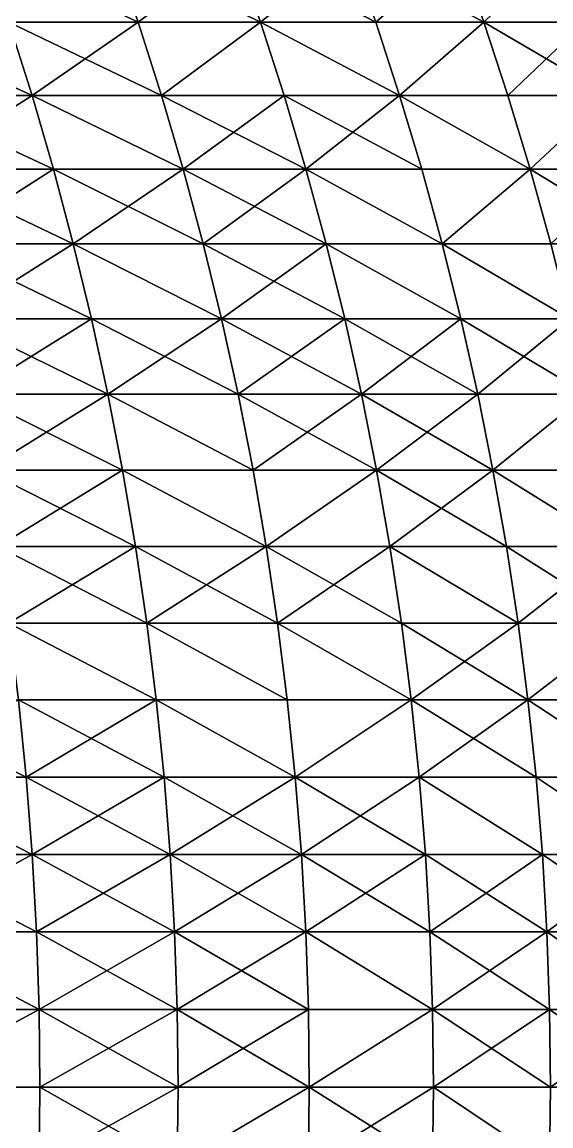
# Model space of a CAD drawing. Header units: millimetres. Extents: x -3250 to 8000, y -3250 to 3250.
# Drawn here: x 7643 to 7778.9, y -10 to 273.6 of the extents above; entities that cross this region are included whole.
import ezdxf

# ---------------------------------------------------------------- set-up
doc = ezdxf.new("R2010")
doc.units = ezdxf.units.MM
doc.header["$MEASUREMENT"] = 0
doc.layers.add('MESH_3D', color=2, linetype='CONTINUOUS')

msp = doc.modelspace()

# ---------------------------------------------------------------- linework, layer by layer
at = {"layer": 'MESH_3D'}
for points in [[(7633.28, 292.27, 2235.57), (7672.84, 273.62, 2303.72), (7639.63, 273.62, 2232.51)], [(7633.28, 292.27, 2235.57), (7666.41, 292.27, 2306.63), (7672.84, 273.62, 2303.72)], [(7672.84, 273.62, 24396.28), (7633.28, 292.27, 24464.43), (7639.63, 273.62, 24467.49)], [(7666.41, 292.27, 24393.37), (7633.28, 292.27, 24464.43), (7672.84, 273.62, 24396.28)], [(7666.41, 292.27, 2306.63), (7697.77, 292.27, 2378.49), (7704.27, 273.62, 2375.75)], [(7666.41, 292.27, 2306.63), (7704.27, 273.62, 2375.75), (7672.84, 273.62, 2303.72)], [(7697.77, 292.27, 24321.51), (7666.41, 292.27, 24393.37), (7672.84, 273.62, 24396.28)], [(7697.77, 292.27, 24321.51), (7672.84, 273.62, 24396.28), (7704.27, 273.62, 24324.25)], [(7697.77, 292.27, 2378.49), (7727.32, 292.27, 2451.11), (7733.89, 273.62, 2448.53)], [(7697.77, 292.27, 2378.49), (7733.89, 273.62, 2448.53), (7704.27, 273.62, 2375.75)], [(7727.32, 292.27, 24248.89), (7697.77, 292.27, 24321.51), (7704.27, 273.62, 24324.25)], [(7727.32, 292.27, 24248.89), (7704.27, 273.62, 24324.25), (7733.89, 273.62, 24251.47)], [(7727.32, 292.27, 2451.11), (7761.68, 273.62, 2522.04), (7733.89, 273.62, 2448.53)], [(7727.32, 292.27, 2451.11), (7755.05, 292.27, 2524.45), (7761.68, 273.62, 2522.04)], [(7755.05, 292.27, 24175.55), (7727.32, 292.27, 24248.89), (7733.89, 273.62, 24251.47)], [(7755.05, 292.27, 24175.55), (7733.89, 273.62, 24251.47), (7761.68, 273.62, 24177.96)], [(7755.05, 292.27, 2524.45), (7787.63, 273.62, 2596.21), (7761.68, 273.62, 2522.04)], [(7755.05, 292.27, 2524.45), (7780.95, 292.27, 2598.46), (7787.63, 273.62, 2596.21)], [(7780.95, 292.27, 24101.54), (7755.05, 292.27, 24175.55), (7761.68, 273.62, 24177.96)], [(7780.95, 292.27, 24101.54), (7761.68, 273.62, 24177.96), (7787.63, 273.62, 24103.79)], [(7604.66, 273.62, 2162.14), (7645.57, 254.79, 2229.65), (7610.52, 254.79, 2159.13)], [(7604.66, 273.62, 2162.14), (7639.63, 273.62, 2232.51), (7645.57, 254.79, 2229.65)], [(7639.63, 273.62, 24467.49), (7610.52, 254.79, 24540.87), (7645.57, 254.79, 24470.35)], [(7639.63, 273.62, 2232.51), (7678.85, 254.79, 2301.01), (7645.57, 254.79, 2229.65)], [(7639.63, 273.62, 2232.51), (7672.84, 273.62, 2303.72), (7678.85, 254.79, 2301.01)], [(7672.84, 273.62, 24396.28), (7639.63, 273.62, 24467.49), (7645.57, 254.79, 24470.35)], [(7672.84, 273.62, 24396.28), (7645.57, 254.79, 24470.35), (7678.85, 254.79, 24398.99)], [(7672.84, 273.62, 2303.72), (7704.27, 273.62, 2375.75), (7678.85, 254.79, 2301.01)], [(7704.27, 273.62, 24324.25), (7672.84, 273.62, 24396.28), (7678.85, 254.79, 24398.99)], [(7678.85, 254.79, 2301.01), (7704.27, 273.62, 2375.75), (7710.34, 254.79, 2373.19)], [(7704.27, 273.62, 24324.25), (7678.85, 254.79, 24398.99), (7710.34, 254.79, 24326.81)], [(7704.27, 273.62, 2375.75), (7740.02, 254.79, 2446.13), (7710.34, 254.79, 2373.19)], [(7704.27, 273.62, 2375.75), (7733.89, 273.62, 2448.53), (7740.02, 254.79, 2446.13)], [(7740.02, 254.79, 24253.87), (7704.27, 273.62, 24324.25), (7710.34, 254.79, 24326.81)], [(7733.89, 273.62, 24251.47), (7704.27, 273.62, 24324.25), (7740.02, 254.79, 24253.87)], [(7733.89, 273.62, 2448.53), (7761.68, 273.62, 2522.04), (7740.02, 254.79, 2446.13)], [(7761.68, 273.62, 24177.96), (7733.89, 273.62, 24251.47), (7740.02, 254.79, 24253.87)], [(7740.02, 254.79, 2446.13), (7761.68, 273.62, 2522.04), (7767.87, 254.79, 2519.78)], [(7761.68, 273.62, 24177.96), (7740.02, 254.79, 24253.87), (7767.87, 254.79, 24180.22)], [(7761.68, 273.62, 2522.04), (7793.88, 254.79, 2594.11), (7767.87, 254.79, 2519.78)], [(7761.68, 273.62, 2522.04), (7787.63, 273.62, 2596.21), (7793.88, 254.79, 2594.11)], [(7787.63, 273.62, 24103.79), (7761.68, 273.62, 24177.96), (7767.87, 254.79, 24180.22)], [(7787.63, 273.62, 24103.79), (7767.87, 254.79, 24180.22), (7793.88, 254.79, 24105.89)], [(7610.52, 254.79, 2159.13), (7651.08, 235.8, 2226.99), (7615.96, 235.8, 2156.34)], [(7610.52, 254.79, 2159.13), (7645.57, 254.79, 2229.65), (7651.08, 235.8, 2226.99)], [(7645.57, 254.79, 24470.35), (7610.52, 254.79, 24540.87), (7615.96, 235.8, 24543.66)], [(7645.57, 254.79, 24470.35), (7615.96, 235.8, 24543.66), (7651.08, 235.8, 24473.01)], [(7645.57, 254.79, 2229.65), (7678.85, 254.79, 2301.01), (7684.42, 235.8, 2298.5)], [(7645.57, 254.79, 2229.65), (7684.42, 235.8, 2298.5), (7651.08, 235.8, 2226.99)], [(7684.42, 235.8, 24401.5), (7645.57, 254.79, 24470.35), (7651.08, 235.8, 24473.01)], [(7678.85, 254.79, 24398.99), (7645.57, 254.79, 24470.35), (7684.42, 235.8, 24401.5)], [(7678.85, 254.79, 2301.01), (7715.97, 235.8, 2370.81), (7684.42, 235.8, 2298.5)], [(7678.85, 254.79, 2301.01), (7710.34, 254.79, 2373.19), (7715.97, 235.8, 2370.81)], [(7710.34, 254.79, 24326.81), (7678.85, 254.79, 24398.99), (7684.42, 235.8, 24401.5)], [(7710.34, 254.79, 24326.81), (7684.42, 235.8, 24401.5), (7715.97, 235.8, 24329.19)], [(7710.34, 254.79, 2373.19), (7740.02, 254.79, 2446.13), (7745.71, 235.8, 2443.89)], [(7710.34, 254.79, 2373.19), (7745.71, 235.8, 2443.89), (7715.97, 235.8, 2370.81)], [(7740.02, 254.79, 24253.87), (7710.34, 254.79, 24326.81), (7715.97, 235.8, 24329.19)], [(7740.02, 254.79, 24253.87), (7715.97, 235.8, 24329.19), (7745.71, 235.8, 24256.11)], [(7740.02, 254.79, 2446.13), (7767.87, 254.79, 2519.78), (7773.62, 235.8, 2517.69)], [(7740.02, 254.79, 2446.13), (7773.62, 235.8, 2517.69), (7745.71, 235.8, 2443.89)], [(7773.62, 235.8, 24182.31), (7740.02, 254.79, 24253.87), (7745.71, 235.8, 24256.11)], [(7767.87, 254.79, 24180.22), (7740.02, 254.79, 24253.87), (7773.62, 235.8, 24182.31)], [(7767.87, 254.79, 2519.78), (7793.88, 254.79, 2594.11), (7773.62, 235.8, 2517.69)], [(7793.88, 254.79, 24105.89), (7767.87, 254.79, 24180.22), (7773.62, 235.8, 24182.31)], [(7773.62, 235.8, 2517.69), (7793.88, 254.79, 2594.11), (7799.68, 235.8, 2592.16)], [(7793.88, 254.79, 24105.89), (7773.62, 235.8, 24182.31), (7799.68, 235.8, 24107.84)], [(7615.96, 235.8, 2156.34), (7656.16, 216.67, 2224.55), (7620.98, 216.67, 2153.77)], [(7615.96, 235.8, 2156.34), (7651.08, 235.8, 2226.99), (7656.16, 216.67, 2224.55)], [(7651.08, 235.8, 24473.01), (7615.96, 235.8, 24543.66), (7620.98, 216.67, 24546.23)], [(7651.08, 235.8, 24473.01), (7620.98, 216.67, 24546.23), (7656.16, 216.67, 24475.45)], [(7651.08, 235.8, 2226.99), (7689.56, 216.67, 2296.18), (7656.16, 216.67, 2224.55)], [(7651.08, 235.8, 2226.99), (7684.42, 235.8, 2298.5), (7689.56, 216.67, 2296.18)], [(7684.42, 235.8, 24401.5), (7651.08, 235.8, 24473.01), (7656.16, 216.67, 24475.45)], [(7684.42, 235.8, 24401.5), (7656.16, 216.67, 24475.45), (7689.56, 216.67, 24403.82)], [(7684.42, 235.8, 2298.5), (7715.97, 235.8, 2370.81), (7689.56, 216.67, 2296.18)], [(7721.17, 216.67, 24331.38), (7684.42, 235.8, 24401.5), (7689.56, 216.67, 24403.82)], [(7715.97, 235.8, 24329.19), (7684.42, 235.8, 24401.5), (7721.17, 216.67, 24331.38)], [(7689.56, 216.67, 2296.18), (7715.97, 235.8, 2370.81), (7721.17, 216.67, 2368.62)], [(7715.97, 235.8, 2370.81), (7750.96, 216.67, 2441.83), (7721.17, 216.67, 2368.62)], [(7715.97, 235.8, 2370.81), (7745.71, 235.8, 2443.89), (7750.96, 216.67, 2441.83)], [(7750.96, 216.67, 24258.17), (7715.97, 235.8, 24329.19), (7721.17, 216.67, 24331.38)], [(7745.71, 235.8, 24256.11), (7715.97, 235.8, 24329.19), (7750.96, 216.67, 24258.17)], [(7745.71, 235.8, 2443.89), (7773.62, 235.8, 2517.69), (7750.96, 216.67, 2441.83)], [(7773.62, 235.8, 24182.31), (7745.71, 235.8, 24256.11), (7750.96, 216.67, 24258.17)], [(7750.96, 216.67, 2441.83), (7773.62, 235.8, 2517.69), (7778.92, 216.67, 2515.76)], [(7773.62, 235.8, 24182.31), (7750.96, 216.67, 24258.17), (7778.92, 216.67, 24184.24)], [(7773.62, 235.8, 2517.69), (7805.02, 216.67, 2590.37), (7778.92, 216.67, 2515.76)], [(7773.62, 235.8, 2517.69), (7799.68, 235.8, 2592.16), (7805.02, 216.67, 2590.37)], [(7799.68, 235.8, 24107.84), (7773.62, 235.8, 24182.31), (7778.92, 216.67, 24184.24)], [(7799.68, 235.8, 24107.84), (7778.92, 216.67, 24184.24), (7805.02, 216.67, 24109.63)], [(7620.98, 216.67, 2153.77), (7656.16, 216.67, 2224.55), (7660.81, 197.41, 2222.31)], [(7620.98, 216.67, 2153.77), (7660.81, 197.41, 2222.31), (7625.58, 197.41, 2151.41)], [(7656.16, 216.67, 24475.45), (7620.98, 216.67, 24546.23), (7625.58, 197.41, 24548.59)], [(7656.16, 216.67, 24475.45), (7625.58, 197.41, 24548.59), (7660.81, 197.41, 24477.69)], [(7656.16, 216.67, 2224.55), (7689.56, 216.67, 2296.18), (7694.27, 197.41, 2294.06)], [(7656.16, 216.67, 2224.55), (7694.27, 197.41, 2294.06), (7660.81, 197.41, 2222.31)], [(7694.27, 197.41, 24405.94), (7656.16, 216.67, 24475.45), (7660.81, 197.41, 24477.69)], [(7689.56, 216.67, 24403.82), (7656.16, 216.67, 24475.45), (7694.27, 197.41, 24405.94)], [(7689.56, 216.67, 2296.18), (7725.93, 197.41, 2366.62), (7694.27, 197.41, 2294.06)], [(7689.56, 216.67, 2296.18), (7721.17, 216.67, 2368.62), (7725.93, 197.41, 2366.62)], [(7721.17, 216.67, 24331.38), (7689.56, 216.67, 24403.82), (7694.27, 197.41, 24405.94)], [(7721.17, 216.67, 24331.38), (7694.27, 197.41, 24405.94), (7725.93, 197.41, 24333.38)], [(7721.17, 216.67, 2368.62), (7755.77, 197.41, 2439.95), (7725.93, 197.41, 2366.62)], [(7721.17, 216.67, 2368.62), (7750.96, 216.67, 2441.83), (7755.77, 197.41, 2439.95)], [(7755.77, 197.41, 24260.05), (7721.17, 216.67, 24331.38), (7725.93, 197.41, 24333.38)], [(7750.96, 216.67, 24258.17), (7721.17, 216.67, 24331.38), (7755.77, 197.41, 24260.05)], [(7750.96, 216.67, 2441.83), (7778.92, 216.67, 2515.76), (7783.77, 197.41, 2514)], [(7750.96, 216.67, 2441.83), (7783.77, 197.41, 2514), (7755.77, 197.41, 2439.95)], [(7783.77, 197.41, 24186), (7750.96, 216.67, 24258.17), (7755.77, 197.41, 24260.05)], [(7778.92, 216.67, 24184.24), (7750.96, 216.67, 24258.17), (7783.77, 197.41, 24186)], [(7778.92, 216.67, 2515.76), (7805.02, 216.67, 2590.37), (7783.77, 197.41, 2514)], [(7805.02, 216.67, 24109.63), (7778.92, 216.67, 24184.24), (7783.77, 197.41, 24186)], [(7625.58, 197.41, 2151.41), (7665.03, 178.02, 2220.27), (7629.74, 178.02, 2149.28)], [(7625.58, 197.41, 2151.41), (7660.81, 197.41, 2222.31), (7665.03, 178.02, 2220.27)], [(7660.81, 197.41, 24477.69), (7625.58, 197.41, 24548.59), (7629.74, 178.02, 24550.72)], [(7660.81, 197.41, 24477.69), (7629.74, 178.02, 24550.72), (7665.03, 178.02, 24479.73)], [(7660.81, 197.41, 2222.31), (7694.27, 197.41, 2294.06), (7698.54, 178.02, 2292.13)], [(7660.81, 197.41, 2222.31), (7698.54, 178.02, 2292.13), (7665.03, 178.02, 2220.27)], [(7694.27, 197.41, 24405.94), (7660.81, 197.41, 24477.69), (7665.03, 178.02, 24479.73)], [(7694.27, 197.41, 24405.94), (7665.03, 178.02, 24479.73), (7698.54, 178.02, 24407.87)], [(7694.27, 197.41, 2294.06), (7725.93, 197.41, 2366.62), (7698.54, 178.02, 2292.13)], [(7730.24, 178.02, 24335.2), (7694.27, 197.41, 24405.94), (7698.54, 178.02, 24407.87)], [(7725.93, 197.41, 24333.38), (7694.27, 197.41, 24405.94), (7730.24, 178.02, 24335.2)], [(7698.54, 178.02, 2292.13), (7725.93, 197.41, 2366.62), (7730.24, 178.02, 2364.8)], [(7725.93, 197.41, 2366.62), (7760.12, 178.02, 2438.24), (7730.24, 178.02, 2364.8)], [(7725.93, 197.41, 2366.62), (7755.77, 197.41, 2439.95), (7760.12, 178.02, 2438.24)], [(7755.77, 197.41, 24260.05), (7725.93, 197.41, 24333.38), (7730.24, 178.02, 24335.2)], [(7755.77, 197.41, 24260.05), (7730.24, 178.02, 24335.2), (7760.12, 178.02, 24261.76)], [(7755.77, 197.41, 2439.95), (7788.17, 178.02, 2512.4), (7760.12, 178.02, 2438.24)], [(7755.77, 197.41, 2439.95), (7783.77, 197.41, 2514), (7788.17, 178.02, 2512.4)], [(7783.77, 197.41, 24186), (7755.77, 197.41, 24260.05), (7760.12, 178.02, 24261.76)], [(7783.77, 197.41, 24186), (7760.12, 178.02, 24261.76), (7788.17, 178.02, 24187.6)], [(7629.74, 178.02, 2149.28), (7668.81, 158.52, 2218.45), (7633.47, 158.52, 2147.36)], [(7629.74, 178.02, 2149.28), (7665.03, 178.02, 2220.27), (7668.81, 158.52, 2218.45)], [(7665.03, 178.02, 24479.73), (7629.74, 178.02, 24550.72), (7633.47, 158.52, 24552.64)], [(7665.03, 178.02, 24479.73), (7633.47, 158.52, 24552.64), (7668.81, 158.52, 24481.55)], [(7665.03, 178.02, 2220.27), (7698.54, 178.02, 2292.13), (7702.36, 158.52, 2290.41)], [(7665.03, 178.02, 2220.27), (7702.36, 158.52, 2290.41), (7668.81, 158.52, 2218.45)], [(7702.36, 158.52, 24409.59), (7665.03, 178.02, 24479.73), (7668.81, 158.52, 24481.55)], [(7698.54, 178.02, 24407.87), (7665.03, 178.02, 24479.73), (7702.36, 158.52, 24409.59)], [(7698.54, 178.02, 2292.13), (7730.24, 178.02, 2364.8), (7702.36, 158.52, 2290.41)], [(7734.11, 158.52, 24336.83), (7698.54, 178.02, 24407.87), (7702.36, 158.52, 24409.59)], [(7730.24, 178.02, 24335.2), (7698.54, 178.02, 24407.87), (7734.11, 158.52, 24336.83)], [(7702.36, 158.52, 2290.41), (7730.24, 178.02, 2364.8), (7734.11, 158.52, 2363.17)], [(7730.24, 178.02, 2364.8), (7764.03, 158.52, 2436.7), (7734.11, 158.52, 2363.17)], [(7730.24, 178.02, 2364.8), (7760.12, 178.02, 2438.24), (7764.03, 158.52, 2436.7)], [(7760.12, 178.02, 24261.76), (7730.24, 178.02, 24335.2), (7734.11, 158.52, 24336.83)], [(7760.12, 178.02, 24261.76), (7734.11, 158.52, 24336.83), (7764.03, 158.52, 24263.3)], [(7760.12, 178.02, 2438.24), (7788.17, 178.02, 2512.4), (7764.03, 158.52, 2436.7)], [(7788.17, 178.02, 24187.6), (7760.12, 178.02, 24261.76), (7764.03, 158.52, 24263.3)], [(7764.03, 158.52, 2436.7), (7788.17, 178.02, 2512.4), (7792.11, 158.52, 2510.96)], [(7788.17, 178.02, 24187.6), (7764.03, 158.52, 24263.3), (7792.11, 158.52, 24189.04)], [(7633.47, 158.52, 2147.36), (7672.15, 138.92, 2216.85), (7636.77, 138.92, 2145.67)], [(7633.47, 158.52, 2147.36), (7668.81, 158.52, 2218.45), (7672.15, 138.92, 2216.85)], [(7668.81, 158.52, 24481.55), (7633.47, 158.52, 24552.64), (7636.77, 138.92, 24554.33)], [(7668.81, 158.52, 24481.55), (7636.77, 138.92, 24554.33), (7672.15, 138.92, 24483.15)], [(7668.81, 158.52, 2218.45), (7702.36, 158.52, 2290.41), (7705.74, 138.92, 2288.88)], [(7668.81, 158.52, 2218.45), (7705.74, 138.92, 2288.88), (7672.15, 138.92, 2216.85)], [(7705.74, 138.92, 24411.12), (7668.81, 158.52, 24481.55), (7672.15, 138.92, 24483.15)], [(7702.36, 158.52, 24409.59), (7668.81, 158.52, 24481.55), (7705.74, 138.92, 24411.12)], [(7702.36, 158.52, 2290.41), (7734.11, 158.52, 2363.17), (7705.74, 138.92, 2288.88)], [(7734.11, 158.52, 24336.83), (7702.36, 158.52, 24409.59), (7705.74, 138.92, 24411.12)], [(7705.74, 138.92, 2288.88), (7734.11, 158.52, 2363.17), (7737.52, 138.92, 2361.73)], [(7734.11, 158.52, 24336.83), (7705.74, 138.92, 24411.12), (7737.52, 138.92, 24338.27)], [(7734.11, 158.52, 2363.17), (7764.03, 158.52, 2436.7), (7767.48, 138.92, 2435.35)], [(7734.11, 158.52, 2363.17), (7767.48, 138.92, 2435.35), (7737.52, 138.92, 2361.73)], [(7764.03, 158.52, 24263.3), (7734.11, 158.52, 24336.83), (7737.52, 138.92, 24338.27)], [(7764.03, 158.52, 24263.3), (7737.52, 138.92, 24338.27), (7767.48, 138.92, 24264.65)], [(7764.03, 158.52, 2436.7), (7795.6, 138.92, 2509.69), (7767.48, 138.92, 2435.35)], [(7764.03, 158.52, 2436.7), (7792.11, 158.52, 2510.96), (7795.6, 138.92, 2509.69)], [(7795.6, 138.92, 24190.31), (7764.03, 158.52, 24263.3), (7767.48, 138.92, 24264.65)], [(7792.11, 158.52, 24189.04), (7764.03, 158.52, 24263.3), (7795.6, 138.92, 24190.31)], [(7636.77, 138.92, 2145.67), (7672.15, 138.92, 2216.85), (7675.05, 119.23, 2215.45)], [(7636.77, 138.92, 2145.67), (7675.05, 119.23, 2215.45), (7639.64, 119.23, 2144.2)], [(7672.15, 138.92, 24483.15), (7636.77, 138.92, 24554.33), (7639.64, 119.23, 24555.8)], [(7672.15, 138.92, 24483.15), (7639.64, 119.23, 24555.8), (7675.05, 119.23, 24484.55)], [(7672.15, 138.92, 2216.85), (7705.74, 138.92, 2288.88), (7708.67, 119.23, 2287.56)], [(7672.15, 138.92, 2216.85), (7708.67, 119.23, 2287.56), (7675.05, 119.23, 2215.45)], [(7705.74, 138.92, 24411.12), (7672.15, 138.92, 24483.15), (7675.05, 119.23, 24484.55)], [(7705.74, 138.92, 24411.12), (7675.05, 119.23, 24484.55), (7708.67, 119.23, 24412.44)], [(7705.74, 138.92, 2288.88), (7740.49, 119.23, 2360.48), (7708.67, 119.23, 2287.56)], [(7705.74, 138.92, 2288.88), (7737.52, 138.92, 2361.73), (7740.49, 119.23, 2360.48)], [(7737.52, 138.92, 24338.27), (7705.74, 138.92, 24411.12), (7708.67, 119.23, 24412.44)], [(7737.52, 138.92, 24338.27), (7708.67, 119.23, 24412.44), (7740.49, 119.23, 24339.52)], [(7737.52, 138.92, 2361.73), (7770.48, 119.23, 2434.17), (7740.49, 119.23, 2360.48)], [(7737.52, 138.92, 2361.73), (7767.48, 138.92, 2435.35), (7770.48, 119.23, 2434.17)], [(7770.48, 119.23, 24265.83), (7737.52, 138.92, 24338.27), (7740.49, 119.23, 24339.52)], [(7767.48, 138.92, 24264.65), (7737.52, 138.92, 24338.27), (7770.48, 119.23, 24265.83)], [(7767.48, 138.92, 2435.35), (7795.6, 138.92, 2509.69), (7798.62, 119.23, 2508.59)], [(7767.48, 138.92, 2435.35), (7798.62, 119.23, 2508.59), (7770.48, 119.23, 2434.17)], [(7795.6, 138.92, 24190.31), (7767.48, 138.92, 24264.65), (7770.48, 119.23, 24265.83)], [(7795.6, 138.92, 24190.31), (7770.48, 119.23, 24265.83), (7798.62, 119.23, 24191.41)], [(7639.64, 119.23, 2144.2), (7677.51, 99.47, 2214.27), (7642.06, 99.47, 2142.96)], [(7639.64, 119.23, 2144.2), (7675.05, 119.23, 2215.45), (7677.51, 99.47, 2214.27)], [(7677.51, 99.47, 24485.73), (7639.64, 119.23, 24555.8), (7642.06, 99.47, 24557.04)], [(7675.05, 119.23, 24484.55), (7639.64, 119.23, 24555.8), (7677.51, 99.47, 24485.73)], [(7675.05, 119.23, 2215.45), (7708.67, 119.23, 2287.56), (7711.16, 99.47, 2286.43)], [(7675.05, 119.23, 2215.45), (7711.16, 99.47, 2286.43), (7677.51, 99.47, 2214.27)], [(7711.16, 99.47, 24413.57), (7675.05, 119.23, 24484.55), (7677.51, 99.47, 24485.73)], [(7708.67, 119.23, 24412.44), (7675.05, 119.23, 24484.55), (7711.16, 99.47, 24413.57)], [(7708.67, 119.23, 2287.56), (7740.49, 119.23, 2360.48), (7743, 99.47, 2359.42)], [(7708.67, 119.23, 2287.56), (7743, 99.47, 2359.42), (7711.16, 99.47, 2286.43)], [(7743, 99.47, 24340.58), (7708.67, 119.23, 24412.44), (7711.16, 99.47, 24413.57)], [(7740.49, 119.23, 24339.52), (7708.67, 119.23, 24412.44), (7743, 99.47, 24340.58)], [(7740.49, 119.23, 2360.48), (7773.02, 99.47, 2433.18), (7743, 99.47, 2359.42)], [(7740.49, 119.23, 2360.48), (7770.48, 119.23, 2434.17), (7773.02, 99.47, 2433.18)], [(7770.48, 119.23, 24265.83), (7740.49, 119.23, 24339.52), (7743, 99.47, 24340.58)], [(7770.48, 119.23, 24265.83), (7743, 99.47, 24340.58), (7773.02, 99.47, 24266.82)], [(7770.48, 119.23, 2434.17), (7798.62, 119.23, 2508.59), (7773.02, 99.47, 2433.18)], [(7798.62, 119.23, 24191.41), (7770.48, 119.23, 24265.83), (7773.02, 99.47, 24266.82)], [(7773.02, 99.47, 2433.18), (7798.62, 119.23, 2508.59), (7801.18, 99.47, 2507.66)], [(7798.62, 119.23, 24191.41), (7773.02, 99.47, 24266.82), (7801.18, 99.47, 24192.34)], [(7604.86, 99.47, 2072.56), (7642.06, 99.47, 2142.96), (7644.05, 79.65, 2141.94)], [(7604.86, 99.47, 2072.56), (7644.05, 79.65, 2141.94), (7606.82, 79.65, 2071.49)], [(7642.06, 99.47, 24557.04), (7606.82, 79.65, 24628.51), (7644.05, 79.65, 24558.06)], [(7642.06, 99.47, 2142.96), (7677.51, 99.47, 2214.27), (7679.52, 79.65, 2213.3)], [(7642.06, 99.47, 2142.96), (7679.52, 79.65, 2213.3), (7644.05, 79.65, 2141.94)], [(7677.51, 99.47, 24485.73), (7642.06, 99.47, 24557.04), (7644.05, 79.65, 24558.06)], [(7677.51, 99.47, 24485.73), (7644.05, 79.65, 24558.06), (7679.52, 79.65, 24486.7)], [(7677.51, 99.47, 2214.27), (7711.16, 99.47, 2286.43), (7713.2, 79.65, 2285.52)], [(7677.51, 99.47, 2214.27), (7713.2, 79.65, 2285.52), (7679.52, 79.65, 2213.3)], [(7713.2, 79.65, 24414.48), (7677.51, 99.47, 24485.73), (7679.52, 79.65, 24486.7)], [(7711.16, 99.47, 24413.57), (7677.51, 99.47, 24485.73), (7713.2, 79.65, 24414.48)], [(7711.16, 99.47, 2286.43), (7743, 99.47, 2359.42), (7713.2, 79.65, 2285.52)], [(7743, 99.47, 24340.58), (7711.16, 99.47, 24413.57), (7713.2, 79.65, 24414.48)], [(7713.2, 79.65, 2285.52), (7743, 99.47, 2359.42), (7745.06, 79.65, 2358.55)], [(7743, 99.47, 24340.58), (7713.2, 79.65, 24414.48), (7745.06, 79.65, 24341.45)], [(7743, 99.47, 2359.42), (7775.1, 79.65, 2432.36), (7745.06, 79.65, 2358.55)], [(7743, 99.47, 2359.42), (7773.02, 99.47, 2433.18), (7775.1, 79.65, 2432.36)], [(7773.02, 99.47, 24266.82), (7743, 99.47, 24340.58), (7745.06, 79.65, 24341.45)], [(7773.02, 99.47, 24266.82), (7745.06, 79.65, 24341.45), (7775.1, 79.65, 24267.64)], [(7773.02, 99.47, 2433.18), (7803.28, 79.65, 2506.9), (7775.1, 79.65, 2432.36)], [(7773.02, 99.47, 2433.18), (7801.18, 99.47, 2507.66), (7803.28, 79.65, 2506.9)], [(7803.28, 79.65, 24193.1), (7773.02, 99.47, 24266.82), (7775.1, 79.65, 24267.64)], [(7801.18, 99.47, 24192.34), (7773.02, 99.47, 24266.82), (7803.28, 79.65, 24193.1)], [(7606.82, 79.65, 2071.49), (7644.05, 79.65, 2141.94), (7645.6, 59.78, 2141.15)], [(7606.82, 79.65, 2071.49), (7645.6, 59.78, 2141.15), (7608.34, 59.78, 2070.66)], [(7645.6, 59.78, 24558.85), (7606.82, 79.65, 24628.51), (7608.34, 59.78, 24629.34)], [(7644.05, 79.65, 24558.06), (7606.82, 79.65, 24628.51), (7645.6, 59.78, 24558.85)], [(7644.05, 79.65, 2141.94), (7679.52, 79.65, 2213.3), (7681.08, 59.78, 2212.54)], [(7644.05, 79.65, 2141.94), (7681.08, 59.78, 2212.54), (7645.6, 59.78, 2141.15)], [(7679.52, 79.65, 24486.7), (7644.05, 79.65, 24558.06), (7645.6, 59.78, 24558.85)], [(7679.52, 79.65, 24486.7), (7645.6, 59.78, 24558.85), (7681.08, 59.78, 24487.46)], [(7679.52, 79.65, 2213.3), (7713.2, 79.65, 2285.52), (7681.08, 59.78, 2212.54)], [(7714.78, 59.78, 24415.2), (7679.52, 79.65, 24486.7), (7681.08, 59.78, 24487.46)], [(7713.2, 79.65, 24414.48), (7679.52, 79.65, 24486.7), (7714.78, 59.78, 24415.2)], [(7681.08, 59.78, 2212.54), (7713.2, 79.65, 2285.52), (7714.78, 59.78, 2284.8)], [(7713.2, 79.65, 2285.52), (7745.06, 79.65, 2358.55), (7746.66, 59.78, 2357.88)], [(7713.2, 79.65, 2285.52), (7746.66, 59.78, 2357.88), (7714.78, 59.78, 2284.8)], [(7745.06, 79.65, 24341.45), (7713.2, 79.65, 24414.48), (7714.78, 59.78, 24415.2)], [(7745.06, 79.65, 24341.45), (7714.78, 59.78, 24415.2), (7746.66, 59.78, 24342.12)], [(7745.06, 79.65, 2358.55), (7775.1, 79.65, 2432.36), (7776.71, 59.78, 2431.73)], [(7745.06, 79.65, 2358.55), (7776.71, 59.78, 2431.73), (7746.66, 59.78, 2357.88)], [(7776.71, 59.78, 24268.27), (7745.06, 79.65, 24341.45), (7746.66, 59.78, 24342.12)], [(7775.1, 79.65, 24267.64), (7745.06, 79.65, 24341.45), (7776.71, 59.78, 24268.27)], [(7775.1, 79.65, 2432.36), (7804.91, 59.78, 2506.3), (7776.71, 59.78, 2431.73)], [(7775.1, 79.65, 2432.36), (7803.28, 79.65, 2506.9), (7804.91, 59.78, 2506.3)], [(7804.91, 59.78, 24193.7), (7775.1, 79.65, 24267.64), (7776.71, 59.78, 24268.27)], [(7803.28, 79.65, 24193.1), (7775.1, 79.65, 24267.64), (7804.91, 59.78, 24193.7)], [(7608.34, 59.78, 2070.66), (7646.7, 39.88, 2140.58), (7609.44, 39.88, 2070.06)], [(7608.34, 59.78, 2070.66), (7645.6, 59.78, 2141.15), (7646.7, 39.88, 2140.58)], [(7645.6, 59.78, 24558.85), (7608.34, 59.78, 24629.34), (7609.44, 39.88, 24629.94)], [(7645.6, 59.78, 24558.85), (7609.44, 39.88, 24629.94), (7646.7, 39.88, 24559.42)], [(7645.6, 59.78, 2141.15), (7681.08, 59.78, 2212.54), (7682.2, 39.88, 2212)], [(7645.6, 59.78, 2141.15), (7682.2, 39.88, 2212), (7646.7, 39.88, 2140.58)], [(7681.08, 59.78, 24487.46), (7645.6, 59.78, 24558.85), (7646.7, 39.88, 24559.42)], [(7681.08, 59.78, 24487.46), (7646.7, 39.88, 24559.42), (7682.2, 39.88, 24488)], [(7681.08, 59.78, 2212.54), (7714.78, 59.78, 2284.8), (7715.91, 39.88, 2284.29)], [(7681.08, 59.78, 2212.54), (7715.91, 39.88, 2284.29), (7682.2, 39.88, 2212)], [(7714.78, 59.78, 24415.2), (7681.08, 59.78, 24487.46), (7682.2, 39.88, 24488)], [(7714.78, 59.78, 24415.2), (7682.2, 39.88, 24488), (7715.91, 39.88, 24415.71)], [(7714.78, 59.78, 2284.8), (7747.81, 39.88, 2357.39), (7715.91, 39.88, 2284.29)], [(7714.78, 59.78, 2284.8), (7746.66, 59.78, 2357.88), (7747.81, 39.88, 2357.39)], [(7746.66, 59.78, 24342.12), (7714.78, 59.78, 24415.2), (7715.91, 39.88, 24415.71)], [(7746.66, 59.78, 24342.12), (7715.91, 39.88, 24415.71), (7747.81, 39.88, 24342.61)], [(7746.66, 59.78, 2357.88), (7776.71, 59.78, 2431.73), (7777.87, 39.88, 2431.27)], [(7746.66, 59.78, 2357.88), (7777.87, 39.88, 2431.27), (7747.81, 39.88, 2357.39)], [(7776.71, 59.78, 24268.27), (7746.66, 59.78, 24342.12), (7747.81, 39.88, 24342.61)], [(7776.71, 59.78, 24268.27), (7747.81, 39.88, 24342.61), (7777.87, 39.88, 24268.73)], [(7776.71, 59.78, 2431.73), (7804.91, 59.78, 2506.3), (7806.08, 39.88, 2505.88)], [(7776.71, 59.78, 2431.73), (7806.08, 39.88, 2505.88), (7777.87, 39.88, 2431.27)], [(7804.91, 59.78, 24193.7), (7776.71, 59.78, 24268.27), (7777.87, 39.88, 24268.73)], [(7804.91, 59.78, 24193.7), (7777.87, 39.88, 24268.73), (7806.08, 39.88, 24194.12)], [(7609.44, 39.88, 2070.06), (7646.7, 39.88, 2140.58), (7647.37, 19.94, 2140.24)], [(7609.44, 39.88, 2070.06), (7647.37, 19.94, 2140.24), (7610.09, 19.94, 2069.71)], [(7647.37, 19.94, 24559.76), (7609.44, 39.88, 24629.94), (7610.09, 19.94, 24630.29)], [(7646.7, 39.88, 24559.42), (7609.44, 39.88, 24629.94), (7647.37, 19.94, 24559.76)], [(7646.7, 39.88, 2140.58), (7682.2, 39.88, 2212), (7682.88, 19.94, 2211.68)], [(7646.7, 39.88, 2140.58), (7682.88, 19.94, 2211.68), (7647.37, 19.94, 2140.24)], [(7682.2, 39.88, 24488), (7646.7, 39.88, 24559.42), (7647.37, 19.94, 24559.76)], [(7682.2, 39.88, 24488), (7647.37, 19.94, 24559.76), (7682.88, 19.94, 24488.32)], [(7682.2, 39.88, 2212), (7715.91, 39.88, 2284.29), (7716.59, 19.94, 2283.98)], [(7682.2, 39.88, 2212), (7716.59, 19.94, 2283.98), (7682.88, 19.94, 2211.68)], [(7715.91, 39.88, 24415.71), (7682.2, 39.88, 24488), (7682.88, 19.94, 24488.32)], [(7715.91, 39.88, 24415.71), (7682.88, 19.94, 24488.32), (7716.59, 19.94, 24416.02)], [(7715.91, 39.88, 2284.29), (7747.81, 39.88, 2357.39), (7748.49, 19.94, 2357.11)], [(7715.91, 39.88, 2284.29), (7748.49, 19.94, 2357.11), (7716.59, 19.94, 2283.98)], [(7748.49, 19.94, 24342.89), (7715.91, 39.88, 24415.71), (7716.59, 19.94, 24416.02)], [(7747.81, 39.88, 24342.61), (7715.91, 39.88, 24415.71), (7748.49, 19.94, 24342.89)], [(7747.81, 39.88, 2357.39), (7777.87, 39.88, 2431.27), (7778.56, 19.94, 2431)], [(7747.81, 39.88, 2357.39), (7778.56, 19.94, 2431), (7748.49, 19.94, 2357.11)], [(7777.87, 39.88, 24268.73), (7747.81, 39.88, 24342.61), (7748.49, 19.94, 24342.89)], [(7777.87, 39.88, 24268.73), (7748.49, 19.94, 24342.89), (7778.56, 19.94, 24269)], [(7777.87, 39.88, 2431.27), (7806.78, 19.94, 2505.62), (7778.56, 19.94, 2431)], [(7777.87, 39.88, 2431.27), (7806.08, 39.88, 2505.88), (7806.78, 19.94, 2505.62)], [(7806.78, 19.94, 24194.38), (7777.87, 39.88, 24268.73), (7778.56, 19.94, 24269)], [(7806.08, 39.88, 24194.12), (7777.87, 39.88, 24268.73), (7806.78, 19.94, 24194.38)], [(7610.09, 19.94, 2069.71), (7647.37, 19.94, 2140.24), (7610.31, 0, 2069.59)], [(7647.37, 19.94, 24559.76), (7610.09, 19.94, 24630.29), (7610.31, 0, 24630.41)], [(7647.37, 19.94, 2140.24), (7647.59, 0, 2140.13), (7610.31, 0, 2069.59)], [(7647.37, 19.94, 24559.76), (7610.31, 0, 24630.41), (7647.59, 0, 24559.87)], [(7647.37, 19.94, 2140.24), (7683.1, 0, 2211.57), (7647.59, 0, 2140.13)], [(7647.37, 19.94, 2140.24), (7682.88, 19.94, 2211.68), (7683.1, 0, 2211.57)], [(7682.88, 19.94, 24488.32), (7647.37, 19.94, 24559.76), (7647.59, 0, 24559.87)], [(7682.88, 19.94, 24488.32), (7647.59, 0, 24559.87), (7683.1, 0, 24488.43)], [(7682.88, 19.94, 2211.68), (7716.59, 19.94, 2283.98), (7683.1, 0, 2211.57)], [(7716.82, 0, 24416.12), (7682.88, 19.94, 24488.32), (7683.1, 0, 24488.43)], [(7716.59, 19.94, 24416.02), (7682.88, 19.94, 24488.32), (7716.82, 0, 24416.12)], [(7716.59, 19.94, 2283.98), (7716.82, 0, 2283.88), (7683.1, 0, 2211.57)], [(7716.59, 19.94, 2283.98), (7748.49, 19.94, 2357.11), (7716.82, 0, 2283.88)], [(7748.49, 19.94, 24342.89), (7716.59, 19.94, 24416.02), (7716.82, 0, 24416.12)], [(7748.49, 19.94, 2357.11), (7748.72, 0, 2357.01), (7716.82, 0, 2283.88)], [(7748.49, 19.94, 24342.89), (7716.82, 0, 24416.12), (7748.72, 0, 24342.99)], [(7748.49, 19.94, 2357.11), (7778.8, 0, 2430.91), (7748.72, 0, 2357.01)], [(7748.49, 19.94, 2357.11), (7778.56, 19.94, 2431), (7778.8, 0, 2430.91)], [(7778.56, 19.94, 24269), (7748.49, 19.94, 24342.89), (7748.72, 0, 24342.99)], [(7778.56, 19.94, 24269), (7748.72, 0, 24342.99), (7778.8, 0, 24269.09)], [(7778.56, 19.94, 2431), (7807.02, 0, 2505.54), (7778.8, 0, 2430.91)], [(7778.56, 19.94, 2431), (7806.78, 19.94, 2505.62), (7807.02, 0, 2505.54)], [(7806.78, 19.94, 24194.38), (7778.56, 19.94, 24269), (7778.8, 0, 24269.09)], [(7806.78, 19.94, 24194.38), (7778.8, 0, 24269.09), (7807.02, 0, 24194.46)], [(7610.09, -19.94, 2069.71), (7610.31, 0, 2069.59), (7647.37, -19.94, 2140.24)], [(7647.37, -19.94, 24559.76), (7610.31, 0, 24630.41), (7610.09, -19.94, 24630.29)], [(7647.37, -19.94, 2140.24), (7610.31, 0, 2069.59), (7647.59, 0, 2140.13)], [(7647.59, 0, 24559.87), (7610.31, 0, 24630.41), (7647.37, -19.94, 24559.76)], [(7647.37, -19.94, 2140.24), (7647.59, 0, 2140.13), (7682.88, -19.94, 2211.68)], [(7683.1, 0, 24488.43), (7647.37, -19.94, 24559.76), (7682.88, -19.94, 24488.32)], [(7683.1, 0, 24488.43), (7647.59, 0, 24559.87), (7647.37, -19.94, 24559.76)], [(7682.88, -19.94, 2211.68), (7647.59, 0, 2140.13), (7683.1, 0, 2211.57)], [(7682.88, -19.94, 2211.68), (7683.1, 0, 2211.57), (7716.82, 0, 2283.88)], [(7682.88, -19.94, 2211.68), (7716.82, 0, 2283.88), (7716.59, -19.94, 2283.98)], [(7716.82, 0, 24416.12), (7682.88, -19.94, 24488.32), (7716.59, -19.94, 24416.02)], [(7716.82, 0, 24416.12), (7683.1, 0, 24488.43), (7682.88, -19.94, 24488.32)], [(7716.59, -19.94, 2283.98), (7716.82, 0, 2283.88), (7748.49, -19.94, 2357.11)], [(7748.72, 0, 24342.99), (7716.82, 0, 24416.12), (7716.59, -19.94, 24416.02)], [(7748.72, 0, 24342.99), (7716.59, -19.94, 24416.02), (7748.49, -19.94, 24342.89)], [(7748.49, -19.94, 2357.11), (7716.82, 0, 2283.88), (7748.72, 0, 2357.01)], [(7748.49, -19.94, 2357.11), (7748.72, 0, 2357.01), (7778.56, -19.94, 2431)], [(7778.56, -19.94, 24269), (7748.72, 0, 24342.99), (7748.49, -19.94, 24342.89)], [(7778.56, -19.94, 2431), (7748.72, 0, 2357.01), (7778.8, 0, 2430.91)], [(7778.8, 0, 24269.09), (7748.72, 0, 24342.99), (7778.56, -19.94, 24269)], [(7778.56, -19.94, 2431), (7807.02, 0, 2505.54), (7806.78, -19.94, 2505.62)], [(7778.56, -19.94, 2431), (7778.8, 0, 2430.91), (7807.02, 0, 2505.54)], [(7807.02, 0, 24194.46), (7778.56, -19.94, 24269), (7806.78, -19.94, 24194.38)], [(7807.02, 0, 24194.46), (7778.8, 0, 24269.09), (7778.56, -19.94, 24269)]]:
    msp.add_3dface(points, dxfattribs=at)

doc.saveas('drawing.dxf')
